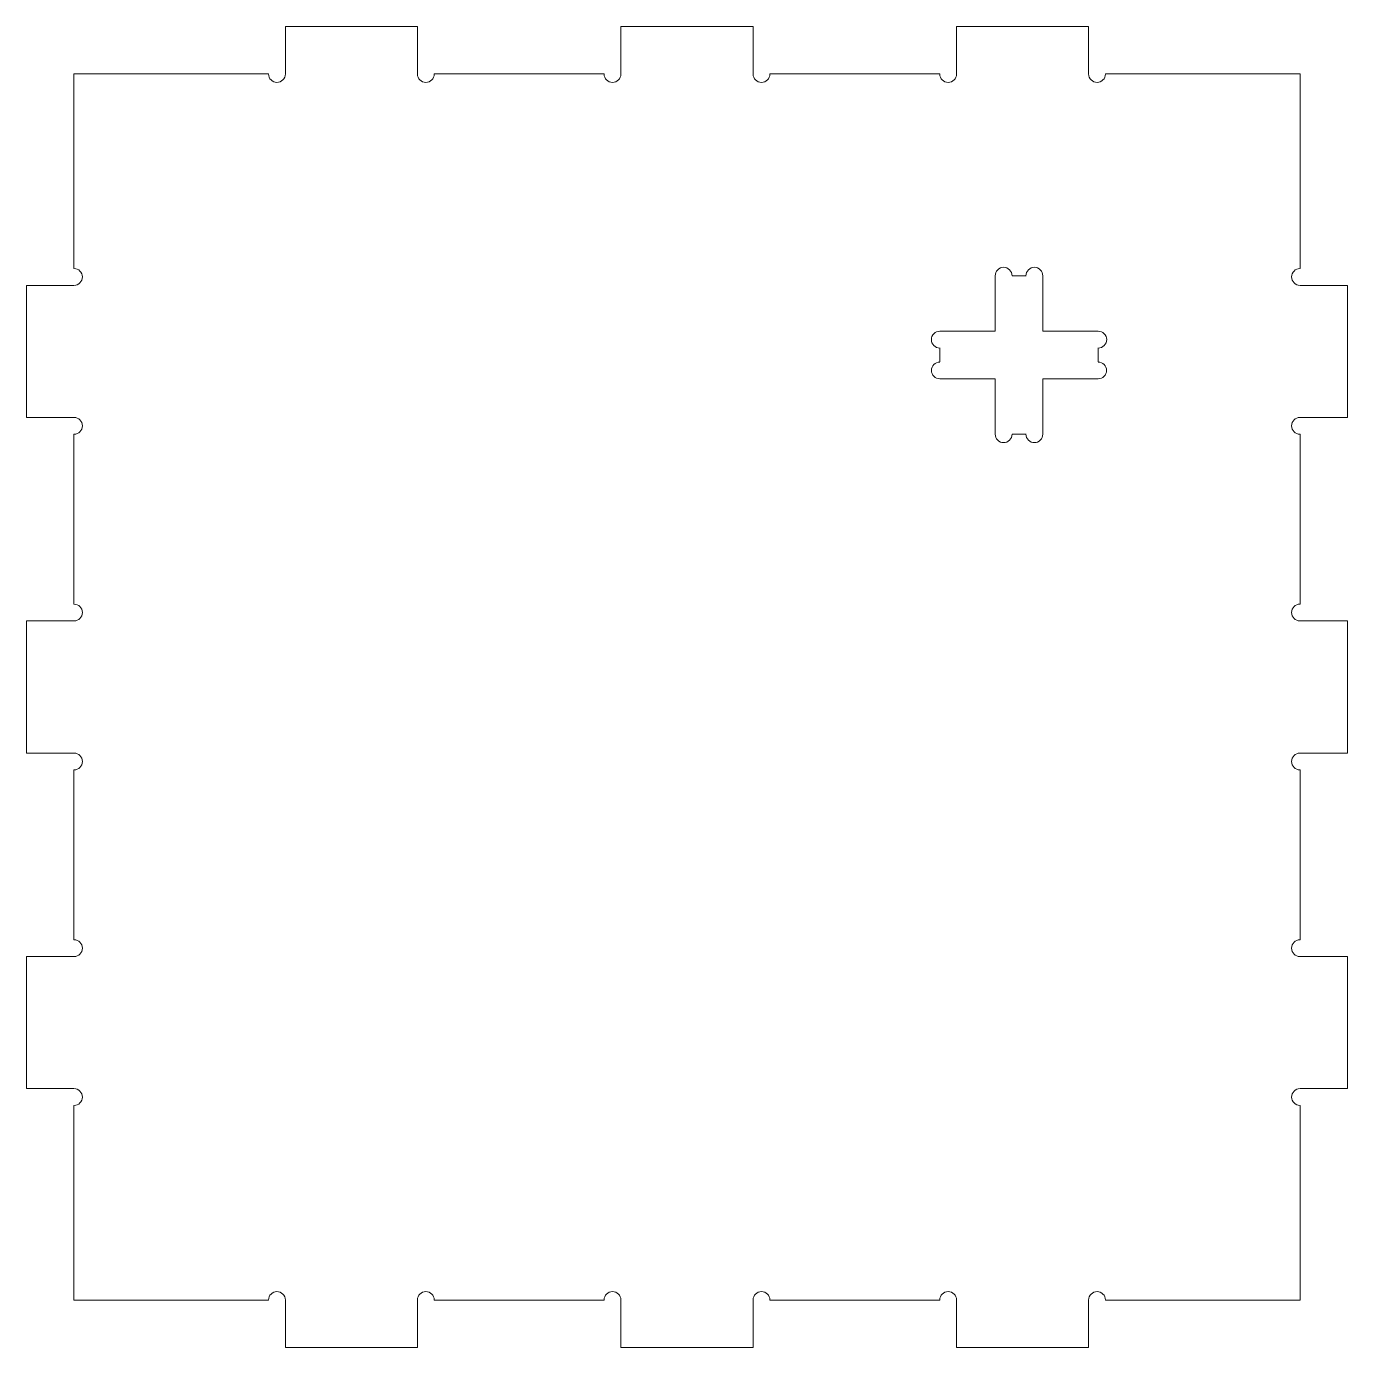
# Model space of a CAD drawing. Header units: millimetres. Extents: x -250 to 250, y -250 to 250.
import ezdxf

# ---------------------------------------------------------------- set-up
doc = ezdxf.new("R2010")
doc.units = ezdxf.units.MM

msp = doc.modelspace()

# ---------------------------------------------------------------- linework, layer by layer
at = {"color": 7, "linetype": 'Continuous', "lineweight": 15}
for p, q in [((-152, 250), (-102, 250)), ((-152, 250), (-152, 232)), ((-102, 250), (-102, 232)), ((-25, 250), (25, 250)), ((-25, 232), (-25, 250)), ((25, 250), (25, 232)), ((102, 250), (152, 250)), ((102, 232), (102, 250)), ((152, 250), (152, 232)), ((-158.35, 232), (-232, 232)), ((-232, 232), (-232, 158.35)), ((-95.65, 232), (-31.35, 232)), ((31.35, 232), (95.65, 232)), ((158.35, 232), (232, 232)), ((232, 232), (232, 158.35)), ((116.65, 134.65), (116.65, 155.65)), ((128.3, 155.65), (123, 155.65)), ((134.65, 134.65), (134.65, 155.65)), ((-232, 152), (-250, 152)), ((-250, 152), (-250, 102)), ((232, 152), (250, 152)), ((250, 152), (250, 102)), ((95.65, 134.65), (116.65, 134.65)), ((134.65, 134.65), (155.65, 134.65)), ((95.65, 128.3), (95.65, 123)), ((155.65, 128.3), (155.65, 123)), ((95.65, 116.65), (116.65, 116.65)), ((116.65, 95.65), (116.65, 116.65)), ((134.65, 116.65), (155.65, 116.65)), ((134.65, 95.65), (134.65, 116.65)), ((-250, 102), (-232, 102)), ((250, 102), (232, 102)), ((-232, 95.65), (-232, 31.35)), ((128.3, 95.65), (123, 95.65)), ((232, 95.65), (232, 31.35)), ((-232, 25), (-250, 25)), ((-250, 25), (-250, -25)), ((232, 25), (250, 25)), ((250, 25), (250, -25)), ((-250, -25), (-232, -25)), ((250, -25), (232, -25)), ((-232, -31.35), (-232, -95.65)), ((232, -31.35), (232, -95.65)), ((-232, -102), (-250, -102)), ((-250, -102), (-250, -152)), ((232, -102), (250, -102)), ((250, -102), (250, -152)), ((-250, -152), (-232, -152)), ((250, -152), (232, -152)), ((-232, -158.35), (-232, -232)), ((232, -158.35), (232, -232)), ((-232, -232), (-158.35, -232)), ((-152, -250), (-152, -232)), ((-102, -250), (-102, -232)), ((-95.65, -232), (-31.35, -232)), ((-25, -232), (-25, -250)), ((25, -250), (25, -232)), ((31.35, -232), (95.65, -232)), ((102, -232), (102, -250)), ((152, -250), (152, -232)), ((158.35, -232), (232, -232)), ((-152, -250), (-102, -250)), ((-25, -250), (25, -250)), ((102, -250), (152, -250))]:
    msp.add_line(p, q, dxfattribs=at)
for centre, radius, start, end in [((-155.18, 232), 3.18, 180, 0), ((-98.83, 232), 3.18, 180, 0), ((-28.18, 232), 3.18, 180, 0), ((28.18, 232), 3.18, 180, 0), ((98.83, 232), 3.18, 180, 0), ((155.18, 232), 3.18, 180, 0), ((-232, 155.18), 3.18, 270, 90), ((119.83, 155.65), 3.18, 0, 180), ((131.47, 155.65), 3.18, 0, 180), ((232, 155.18), 3.18, 90, 270), ((95.65, 131.47), 3.18, 90, 270), ((155.65, 131.47), 3.18, 270, 90), ((95.65, 119.82), 3.17, 90, 270), ((155.65, 119.82), 3.17, 270, 90), ((-232, 98.83), 3.18, 270, 90), ((232, 98.83), 3.18, 90, 270), ((119.83, 95.65), 3.18, 180, 0), ((131.47, 95.65), 3.18, 180, 0), ((-232, 28.18), 3.17, 270, 90), ((232, 28.18), 3.18, 90, 270), ((-232, -28.18), 3.18, 270, 90), ((232, -28.18), 3.18, 90, 270), ((-232, -98.83), 3.18, 270, 90), ((232, -98.83), 3.18, 90, 270), ((-232, -155.18), 3.18, 270, 90), ((232, -155.18), 3.17, 90, 270), ((-155.18, -232), 3.18, 0, 180), ((-98.83, -232), 3.18, 0, 180), ((-28.18, -232), 3.18, 0, 180), ((28.18, -232), 3.18, 0, 180), ((98.83, -232), 3.18, 0, 180), ((155.18, -232), 3.18, 0, 180)]:
    msp.add_arc(centre, radius, start, end, dxfattribs=at)

doc.saveas('drawing.dxf')
